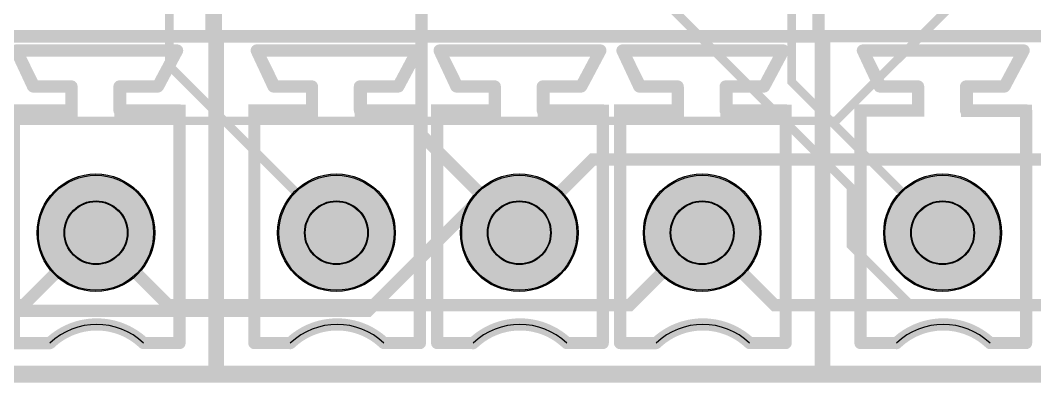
# Model space of a CAD drawing. Header units: millimetres. Extents: x -4 to 157, y 41 to 137.
# Drawn here: x 120.89 to 142.03, y 41.42 to 48.98 of the extents above; entities that cross this region are included whole.
import ezdxf

# ---------------------------------------------------------------- set-up
doc = ezdxf.new("R2010")
doc.units = ezdxf.units.MM
for name, color, linetype, true_color in [('BoardOutLine', 7, 'Continuous', 0xff00ff), ('BottomLayer', 7, 'Continuous', 0x0000ff), ('BottomSolderMaskLayer', 7, 'Continuous', 0xaa00ff), ('Document', 7, 'Continuous', 0xffffff), ('Multi-Layer', 7, 'Continuous', 0xc0c0c0), ('TopLayer', 7, 'Continuous', 0xff0000), ('TopSilkLayer', 7, 'Continuous', 0xffcc00), ('TopSolderMaskLayer', 7, 'Continuous', 0x800080)]:
    doc.layers.add(name, color=color, linetype=linetype, true_color=true_color)

msp = doc.modelspace()

# ---------------------------------------------------------------- hatches: boundary and pattern name
at = {"layer": 'BottomSolderMaskLayer'}
for points in [[(121.243, 44.552, 1), (123.694, 44.552, 1)], [(126.252, 44.552, 1), (128.703, 44.552, 1)], [(130.062, 44.552, 1), (132.513, 44.552, 1)], [(133.872, 44.552, 1), (136.323, 44.552, 1)], [(138.881, 44.552, 1), (141.332, 44.552, 1)]]:
    msp.add_hatch(color=256, dxfattribs=at).paths.add_polyline_path(points)
at = {"layer": 'Document'}
for points in [[(124.159, 48.225), (121.008, 48.225), (121.239, 47.729), (121.959, 47.729), (121.975, 47.728), (121.991, 47.724), (122.007, 47.719), (122.022, 47.712), (122.036, 47.702), (122.048, 47.692), (122.059, 47.679), (122.069, 47.665), (122.076, 47.65), (122.081, 47.635), (122.084, 47.618), (122.086, 47.602), (122.086, 47.102), (122.084, 47.085), (122.081, 47.069), (122.076, 47.053), (122.069, 47.038), (122.059, 47.024), (122.048, 47.012), (122.036, 47.001), (122.022, 46.992), (122.007, 46.984), (121.991, 46.979), (121.975, 46.976), (121.959, 46.975), (120.886, 46.975), (120.886, 42.379), (121.509, 42.379), (121.525, 42.378), (121.541, 42.374), (121.557, 42.369), (121.572, 42.362), (121.586, 42.352), (121.598, 42.341), (121.609, 42.329), (121.619, 42.315), (121.626, 42.3), (121.631, 42.285), (121.634, 42.268), (121.636, 42.252), (121.634, 42.235), (121.631, 42.219), (121.626, 42.203), (121.619, 42.188), (121.609, 42.174), (121.598, 42.162), (121.586, 42.151), (121.572, 42.142), (121.557, 42.134), (121.541, 42.129), (121.525, 42.126), (121.509, 42.125), (120.759, 42.125), (120.742, 42.126), (120.726, 42.129), (120.71, 42.134), (120.695, 42.142), (120.681, 42.151), (120.669, 42.162), (120.658, 42.174), (120.649, 42.188), (120.641, 42.203), (120.636, 42.219), (120.633, 42.235), (120.632, 42.252), (120.632, 47.102), (120.633, 47.118), (120.636, 47.135), (120.641, 47.15), (120.649, 47.165), (120.658, 47.179), (120.669, 47.192), (120.681, 47.202), (120.695, 47.212), (120.71, 47.219), (120.726, 47.224), (120.742, 47.228), (120.759, 47.229), (121.832, 47.229), (121.832, 47.475), (121.159, 47.475), (121.141, 47.476), (121.123, 47.48), (121.106, 47.486), (121.09, 47.495), (121.076, 47.505), (121.063, 47.518), (121.052, 47.532), (121.043, 47.548), (120.693, 48.298), (120.687, 48.314), (120.683, 48.33), (120.682, 48.347), (120.682, 48.364), (120.685, 48.381), (120.69, 48.397), (120.697, 48.413), (120.706, 48.427), (120.717, 48.44), (120.73, 48.451), (120.744, 48.461), (120.759, 48.469), (120.775, 48.474), (120.792, 48.478), (120.809, 48.479), (124.159, 48.479), (124.175, 48.478), (124.191, 48.474), (124.207, 48.469), (124.222, 48.462), (124.236, 48.452), (124.248, 48.441), (124.259, 48.429), (124.269, 48.415), (124.276, 48.4), (124.281, 48.385), (124.284, 48.368), (124.286, 48.352), (124.284, 48.335), (124.281, 48.319), (124.276, 48.303), (124.269, 48.288), (124.259, 48.274), (124.248, 48.262), (124.236, 48.251), (124.222, 48.242), (124.207, 48.234), (124.191, 48.229), (124.175, 48.226), (124.159, 48.225)], [(124.271, 48.292), (123.871, 47.542), (123.862, 47.527), (123.851, 47.514), (123.838, 47.503), (123.824, 47.493), (123.809, 47.485), (123.792, 47.479), (123.776, 47.476), (123.759, 47.475), (123.086, 47.475), (123.086, 47.229), (124.209, 47.229), (124.225, 47.228), (124.241, 47.224), (124.257, 47.219), (124.272, 47.212), (124.286, 47.202), (124.298, 47.192), (124.309, 47.179), (124.318, 47.165), (124.326, 47.15), (124.331, 47.135), (124.334, 47.118), (124.336, 47.102), (124.336, 42.252), (124.334, 42.235), (124.331, 42.219), (124.326, 42.203), (124.318, 42.188), (124.309, 42.174), (124.298, 42.162), (124.286, 42.151), (124.272, 42.142), (124.257, 42.134), (124.241, 42.129), (124.225, 42.126), (124.209, 42.125), (123.459, 42.125), (123.442, 42.126), (123.426, 42.129), (123.41, 42.134), (123.395, 42.142), (123.381, 42.151), (123.369, 42.162), (123.358, 42.174), (123.349, 42.188), (123.341, 42.203), (123.336, 42.219), (123.333, 42.235), (123.332, 42.252), (123.333, 42.268), (123.336, 42.285), (123.341, 42.3), (123.349, 42.315), (123.358, 42.329), (123.369, 42.341), (123.381, 42.352), (123.395, 42.362), (123.41, 42.369), (123.426, 42.374), (123.442, 42.378), (123.459, 42.379), (124.082, 42.379), (124.082, 46.975), (122.959, 46.975), (122.942, 46.976), (122.926, 46.979), (122.91, 46.984), (122.895, 46.992), (122.881, 47.001), (122.869, 47.012), (122.858, 47.024), (122.849, 47.038), (122.841, 47.053), (122.836, 47.069), (122.833, 47.085), (122.832, 47.102), (122.832, 47.602), (122.833, 47.618), (122.836, 47.635), (122.841, 47.65), (122.849, 47.665), (122.858, 47.679), (122.869, 47.692), (122.881, 47.702), (122.895, 47.712), (122.91, 47.719), (122.926, 47.724), (122.942, 47.728), (122.959, 47.729), (123.682, 47.729), (124.046, 48.411), (124.055, 48.426), (124.066, 48.438), (124.078, 48.45), (124.091, 48.459), (124.106, 48.467), (124.122, 48.473), (124.138, 48.477), (124.154, 48.479), (124.171, 48.478), (124.187, 48.475), (124.203, 48.471), (124.218, 48.464), (124.232, 48.455), (124.245, 48.444), (124.257, 48.432), (124.266, 48.419), (124.274, 48.404), (124.28, 48.389), (124.284, 48.372), (124.285, 48.356), (124.285, 48.339), (124.282, 48.323), (124.277, 48.307), (124.271, 48.292)], [(129.167, 48.225), (126.017, 48.225), (126.248, 47.729), (126.968, 47.729), (126.984, 47.728), (127, 47.724), (127.016, 47.719), (127.031, 47.712), (127.045, 47.702), (127.057, 47.692), (127.068, 47.679), (127.077, 47.665), (127.085, 47.65), (127.09, 47.635), (127.093, 47.618), (127.095, 47.602), (127.095, 47.102), (127.093, 47.085), (127.09, 47.069), (127.085, 47.053), (127.077, 47.038), (127.068, 47.024), (127.057, 47.012), (127.045, 47.001), (127.031, 46.992), (127.016, 46.984), (127, 46.979), (126.984, 46.976), (126.968, 46.975), (125.894, 46.975), (125.894, 42.379), (126.518, 42.379), (126.534, 42.378), (126.55, 42.374), (126.566, 42.369), (126.581, 42.362), (126.595, 42.353), (126.607, 42.342), (126.618, 42.329), (126.627, 42.315), (126.635, 42.3), (126.64, 42.285), (126.643, 42.268), (126.645, 42.252), (126.643, 42.235), (126.64, 42.219), (126.635, 42.203), (126.627, 42.188), (126.618, 42.174), (126.607, 42.162), (126.595, 42.151), (126.581, 42.142), (126.566, 42.134), (126.55, 42.129), (126.534, 42.126), (126.518, 42.125), (125.767, 42.125), (125.751, 42.126), (125.735, 42.129), (125.719, 42.134), (125.704, 42.142), (125.69, 42.151), (125.678, 42.162), (125.667, 42.174), (125.658, 42.188), (125.65, 42.203), (125.645, 42.219), (125.642, 42.235), (125.64, 42.252), (125.64, 47.102), (125.642, 47.118), (125.645, 47.135), (125.65, 47.15), (125.658, 47.165), (125.667, 47.179), (125.678, 47.192), (125.69, 47.203), (125.704, 47.212), (125.719, 47.219), (125.735, 47.224), (125.751, 47.228), (125.767, 47.229), (126.841, 47.229), (126.841, 47.475), (126.167, 47.475), (126.15, 47.476), (126.132, 47.48), (126.115, 47.486), (126.099, 47.495), (126.085, 47.505), (126.072, 47.518), (126.061, 47.532), (126.052, 47.548), (125.702, 48.298), (125.696, 48.314), (125.692, 48.33), (125.691, 48.347), (125.691, 48.364), (125.694, 48.381), (125.699, 48.397), (125.706, 48.413), (125.715, 48.427), (125.726, 48.44), (125.739, 48.451), (125.753, 48.461), (125.768, 48.469), (125.784, 48.474), (125.801, 48.478), (125.818, 48.479), (129.167, 48.479), (129.184, 48.478), (129.2, 48.474), (129.216, 48.469), (129.231, 48.462), (129.245, 48.453), (129.257, 48.442), (129.268, 48.429), (129.277, 48.415), (129.285, 48.4), (129.29, 48.385), (129.293, 48.368), (129.294, 48.352), (129.293, 48.335), (129.29, 48.319), (129.285, 48.303), (129.277, 48.288), (129.268, 48.274), (129.257, 48.262), (129.245, 48.251), (129.231, 48.242), (129.216, 48.234), (129.2, 48.229), (129.184, 48.226), (129.167, 48.225)], [(129.28, 48.292), (128.88, 47.542), (128.87, 47.527), (128.86, 47.514), (128.847, 47.503), (128.833, 47.493), (128.818, 47.485), (128.801, 47.479), (128.785, 47.476), (128.768, 47.475), (128.094, 47.475), (128.094, 47.229), (129.218, 47.229), (129.234, 47.228), (129.25, 47.224), (129.266, 47.219), (129.281, 47.212), (129.295, 47.203), (129.307, 47.192), (129.318, 47.179), (129.328, 47.165), (129.335, 47.15), (129.34, 47.135), (129.343, 47.118), (129.345, 47.102), (129.345, 42.252), (129.343, 42.235), (129.34, 42.219), (129.335, 42.203), (129.328, 42.188), (129.318, 42.174), (129.307, 42.162), (129.295, 42.151), (129.281, 42.142), (129.266, 42.134), (129.25, 42.129), (129.234, 42.126), (129.218, 42.125), (128.467, 42.125), (128.451, 42.126), (128.435, 42.129), (128.419, 42.134), (128.404, 42.142), (128.39, 42.151), (128.378, 42.162), (128.367, 42.174), (128.358, 42.188), (128.35, 42.203), (128.345, 42.219), (128.342, 42.235), (128.34, 42.252), (128.342, 42.268), (128.345, 42.285), (128.35, 42.3), (128.358, 42.315), (128.367, 42.329), (128.378, 42.342), (128.39, 42.353), (128.404, 42.362), (128.419, 42.369), (128.435, 42.374), (128.451, 42.378), (128.467, 42.379), (129.091, 42.379), (129.091, 46.975), (127.967, 46.975), (127.951, 46.976), (127.935, 46.979), (127.919, 46.984), (127.904, 46.992), (127.89, 47.001), (127.878, 47.012), (127.867, 47.024), (127.857, 47.038), (127.85, 47.053), (127.845, 47.069), (127.842, 47.085), (127.84, 47.102), (127.84, 47.602), (127.842, 47.618), (127.845, 47.635), (127.85, 47.65), (127.857, 47.665), (127.867, 47.679), (127.878, 47.692), (127.89, 47.702), (127.904, 47.712), (127.919, 47.719), (127.935, 47.724), (127.951, 47.728), (127.967, 47.729), (128.691, 47.729), (129.055, 48.412), (129.064, 48.426), (129.075, 48.438), (129.087, 48.45), (129.1, 48.46), (129.115, 48.467), (129.131, 48.473), (129.147, 48.477), (129.163, 48.479), (129.18, 48.478), (129.196, 48.475), (129.212, 48.471), (129.227, 48.464), (129.241, 48.455), (129.254, 48.445), (129.266, 48.432), (129.275, 48.419), (129.283, 48.404), (129.289, 48.389), (129.293, 48.373), (129.294, 48.356), (129.294, 48.339), (129.291, 48.323), (129.286, 48.307), (129.28, 48.292)], [(132.977, 48.225), (129.827, 48.225), (130.058, 47.729), (130.777, 47.729), (130.794, 47.728), (130.81, 47.724), (130.826, 47.719), (130.841, 47.712), (130.855, 47.702), (130.867, 47.692), (130.878, 47.679), (130.887, 47.665), (130.895, 47.65), (130.9, 47.635), (130.903, 47.618), (130.904, 47.602), (130.904, 47.102), (130.903, 47.085), (130.9, 47.069), (130.895, 47.053), (130.887, 47.038), (130.878, 47.024), (130.867, 47.012), (130.855, 47.001), (130.841, 46.992), (130.826, 46.984), (130.81, 46.979), (130.794, 46.976), (130.777, 46.975), (129.704, 46.975), (129.704, 42.379), (130.327, 42.379), (130.344, 42.378), (130.36, 42.375), (130.376, 42.369), (130.391, 42.362), (130.405, 42.353), (130.417, 42.342), (130.428, 42.329), (130.437, 42.315), (130.445, 42.3), (130.45, 42.285), (130.453, 42.268), (130.454, 42.252), (130.453, 42.235), (130.45, 42.219), (130.445, 42.203), (130.437, 42.188), (130.428, 42.175), (130.417, 42.162), (130.405, 42.151), (130.391, 42.142), (130.376, 42.135), (130.36, 42.129), (130.344, 42.126), (130.327, 42.125), (129.577, 42.125), (129.561, 42.126), (129.545, 42.129), (129.529, 42.135), (129.514, 42.142), (129.5, 42.151), (129.488, 42.162), (129.477, 42.175), (129.467, 42.188), (129.46, 42.203), (129.455, 42.219), (129.451, 42.235), (129.45, 42.252), (129.45, 47.102), (129.451, 47.118), (129.455, 47.135), (129.46, 47.15), (129.467, 47.165), (129.477, 47.179), (129.488, 47.192), (129.5, 47.203), (129.514, 47.212), (129.529, 47.219), (129.545, 47.224), (129.561, 47.228), (129.577, 47.229), (130.65, 47.229), (130.65, 47.475), (129.977, 47.475), (129.96, 47.476), (129.942, 47.48), (129.925, 47.486), (129.909, 47.495), (129.895, 47.505), (129.882, 47.518), (129.871, 47.532), (129.862, 47.548), (129.512, 48.298), (129.506, 48.314), (129.502, 48.33), (129.501, 48.347), (129.501, 48.364), (129.504, 48.381), (129.509, 48.397), (129.516, 48.413), (129.525, 48.427), (129.536, 48.44), (129.549, 48.451), (129.563, 48.461), (129.578, 48.469), (129.594, 48.474), (129.61, 48.478), (129.627, 48.479), (132.977, 48.479), (132.994, 48.478), (133.01, 48.474), (133.026, 48.469), (133.041, 48.462), (133.055, 48.453), (133.067, 48.442), (133.078, 48.429), (133.087, 48.415), (133.095, 48.4), (133.1, 48.385), (133.103, 48.368), (133.104, 48.352), (133.103, 48.335), (133.1, 48.319), (133.095, 48.303), (133.087, 48.288), (133.078, 48.274), (133.067, 48.262), (133.055, 48.251), (133.041, 48.242), (133.026, 48.234), (133.01, 48.229), (132.994, 48.226), (132.977, 48.225)], [(133.089, 48.292), (132.69, 47.542), (132.68, 47.527), (132.67, 47.514), (132.657, 47.503), (132.643, 47.493), (132.628, 47.485), (132.611, 47.479), (132.595, 47.476), (132.577, 47.475), (131.904, 47.475), (131.904, 47.229), (133.027, 47.229), (133.044, 47.228), (133.06, 47.224), (133.076, 47.219), (133.091, 47.212), (133.105, 47.203), (133.117, 47.192), (133.128, 47.179), (133.137, 47.165), (133.145, 47.15), (133.15, 47.135), (133.153, 47.118), (133.154, 47.102), (133.154, 42.252), (133.153, 42.235), (133.15, 42.219), (133.145, 42.203), (133.137, 42.188), (133.128, 42.175), (133.117, 42.162), (133.105, 42.151), (133.091, 42.142), (133.076, 42.135), (133.06, 42.129), (133.044, 42.126), (133.027, 42.125), (132.278, 42.125), (132.261, 42.126), (132.245, 42.129), (132.229, 42.135), (132.214, 42.142), (132.2, 42.151), (132.188, 42.162), (132.177, 42.175), (132.168, 42.188), (132.16, 42.203), (132.155, 42.219), (132.152, 42.235), (132.151, 42.252), (132.152, 42.268), (132.155, 42.285), (132.16, 42.3), (132.168, 42.315), (132.177, 42.329), (132.188, 42.342), (132.2, 42.353), (132.214, 42.362), (132.229, 42.369), (132.245, 42.375), (132.261, 42.378), (132.278, 42.379), (132.9, 42.379), (132.9, 46.975), (131.777, 46.975), (131.761, 46.976), (131.745, 46.979), (131.729, 46.984), (131.714, 46.992), (131.7, 47.001), (131.688, 47.012), (131.677, 47.024), (131.667, 47.038), (131.66, 47.053), (131.655, 47.069), (131.652, 47.085), (131.65, 47.102), (131.65, 47.602), (131.652, 47.618), (131.655, 47.635), (131.66, 47.65), (131.667, 47.665), (131.677, 47.679), (131.688, 47.692), (131.7, 47.702), (131.714, 47.712), (131.729, 47.719), (131.745, 47.724), (131.761, 47.728), (131.777, 47.729), (132.501, 47.729), (132.865, 48.412), (132.874, 48.425), (132.885, 48.438), (132.897, 48.449), (132.911, 48.459), (132.925, 48.466), (132.941, 48.472), (132.957, 48.475), (132.973, 48.477), (132.989, 48.476), (133.006, 48.474), (133.021, 48.469), (133.036, 48.462), (133.05, 48.453), (133.063, 48.443), (133.074, 48.431), (133.084, 48.418), (133.092, 48.403), (133.098, 48.388), (133.102, 48.372), (133.103, 48.356), (133.103, 48.339), (133.101, 48.323), (133.096, 48.307), (133.089, 48.292)], [(136.788, 48.225), (133.637, 48.225), (133.868, 47.729), (134.588, 47.729), (134.604, 47.728), (134.62, 47.724), (134.636, 47.719), (134.651, 47.712), (134.665, 47.702), (134.677, 47.692), (134.688, 47.679), (134.698, 47.665), (134.705, 47.65), (134.71, 47.635), (134.713, 47.618), (134.715, 47.602), (134.715, 47.102), (134.713, 47.085), (134.71, 47.069), (134.705, 47.053), (134.698, 47.038), (134.688, 47.024), (134.677, 47.012), (134.665, 47.001), (134.651, 46.992), (134.636, 46.984), (134.62, 46.979), (134.604, 46.976), (134.588, 46.975), (133.515, 46.975), (133.515, 42.379), (134.138, 42.379), (134.154, 42.378), (134.17, 42.374), (134.186, 42.369), (134.201, 42.362), (134.215, 42.352), (134.227, 42.341), (134.238, 42.329), (134.248, 42.315), (134.255, 42.3), (134.26, 42.285), (134.263, 42.268), (134.265, 42.252), (134.263, 42.235), (134.26, 42.219), (134.255, 42.203), (134.248, 42.188), (134.238, 42.174), (134.227, 42.162), (134.215, 42.151), (134.201, 42.142), (134.186, 42.134), (134.17, 42.129), (134.154, 42.126), (134.138, 42.125), (133.388, 42.125), (133.371, 42.126), (133.355, 42.129), (133.339, 42.134), (133.324, 42.142), (133.31, 42.151), (133.298, 42.162), (133.287, 42.174), (133.278, 42.188), (133.27, 42.203), (133.265, 42.219), (133.262, 42.235), (133.261, 42.252), (133.261, 47.102), (133.262, 47.118), (133.265, 47.135), (133.27, 47.15), (133.278, 47.165), (133.287, 47.179), (133.298, 47.192), (133.31, 47.202), (133.324, 47.212), (133.339, 47.219), (133.355, 47.224), (133.371, 47.228), (133.388, 47.229), (134.461, 47.229), (134.461, 47.475), (133.788, 47.475), (133.77, 47.476), (133.752, 47.48), (133.735, 47.486), (133.719, 47.495), (133.705, 47.505), (133.692, 47.518), (133.681, 47.532), (133.672, 47.548), (133.322, 48.298), (133.316, 48.314), (133.312, 48.33), (133.311, 48.347), (133.311, 48.364), (133.314, 48.381), (133.319, 48.397), (133.326, 48.413), (133.335, 48.427), (133.346, 48.44), (133.359, 48.451), (133.373, 48.461), (133.388, 48.469), (133.404, 48.474), (133.421, 48.478), (133.438, 48.479), (136.788, 48.479), (136.804, 48.478), (136.82, 48.474), (136.836, 48.469), (136.851, 48.462), (136.865, 48.452), (136.877, 48.441), (136.888, 48.429), (136.898, 48.415), (136.905, 48.4), (136.91, 48.385), (136.913, 48.368), (136.915, 48.352), (136.913, 48.335), (136.91, 48.319), (136.905, 48.303), (136.898, 48.288), (136.888, 48.274), (136.877, 48.262), (136.865, 48.251), (136.851, 48.242), (136.836, 48.234), (136.82, 48.229), (136.804, 48.226), (136.788, 48.225)], [(136.9, 48.292), (136.5, 47.542), (136.491, 47.527), (136.48, 47.514), (136.467, 47.503), (136.453, 47.493), (136.438, 47.485), (136.421, 47.479), (136.405, 47.476), (136.388, 47.475), (135.715, 47.475), (135.715, 47.229), (136.838, 47.229), (136.854, 47.228), (136.87, 47.224), (136.886, 47.219), (136.901, 47.212), (136.915, 47.202), (136.927, 47.192), (136.938, 47.179), (136.948, 47.165), (136.955, 47.15), (136.96, 47.135), (136.963, 47.118), (136.965, 47.102), (136.965, 42.252), (136.963, 42.235), (136.96, 42.219), (136.955, 42.203), (136.948, 42.188), (136.938, 42.174), (136.927, 42.162), (136.915, 42.151), (136.901, 42.142), (136.886, 42.134), (136.87, 42.129), (136.854, 42.126), (136.838, 42.125), (136.088, 42.125), (136.071, 42.126), (136.055, 42.129), (136.039, 42.134), (136.024, 42.142), (136.01, 42.151), (135.998, 42.162), (135.987, 42.174), (135.978, 42.188), (135.97, 42.203), (135.965, 42.219), (135.962, 42.235), (135.961, 42.252), (135.962, 42.268), (135.965, 42.285), (135.97, 42.3), (135.978, 42.315), (135.987, 42.329), (135.998, 42.341), (136.01, 42.352), (136.024, 42.362), (136.039, 42.369), (136.055, 42.374), (136.071, 42.378), (136.088, 42.379), (136.711, 42.379), (136.711, 46.975), (135.588, 46.975), (135.571, 46.976), (135.555, 46.979), (135.539, 46.984), (135.524, 46.992), (135.51, 47.001), (135.498, 47.012), (135.487, 47.024), (135.478, 47.038), (135.47, 47.053), (135.465, 47.069), (135.462, 47.085), (135.461, 47.102), (135.461, 47.602), (135.462, 47.618), (135.465, 47.635), (135.47, 47.65), (135.478, 47.665), (135.487, 47.679), (135.498, 47.692), (135.51, 47.702), (135.524, 47.712), (135.539, 47.719), (135.555, 47.724), (135.571, 47.728), (135.588, 47.729), (136.311, 47.729), (136.675, 48.411), (136.684, 48.426), (136.695, 48.438), (136.707, 48.45), (136.72, 48.459), (136.735, 48.467), (136.751, 48.473), (136.767, 48.477), (136.783, 48.479), (136.8, 48.478), (136.816, 48.475), (136.832, 48.471), (136.847, 48.464), (136.861, 48.455), (136.874, 48.444), (136.886, 48.432), (136.895, 48.419), (136.903, 48.404), (136.909, 48.389), (136.913, 48.372), (136.914, 48.356), (136.914, 48.339), (136.911, 48.323), (136.906, 48.307), (136.9, 48.292)], [(141.797, 48.225), (138.646, 48.225), (138.877, 47.729), (139.597, 47.729), (139.613, 47.728), (139.63, 47.724), (139.645, 47.719), (139.66, 47.712), (139.674, 47.702), (139.686, 47.692), (139.697, 47.679), (139.707, 47.665), (139.714, 47.65), (139.719, 47.635), (139.723, 47.618), (139.724, 47.602), (139.724, 47.102), (139.723, 47.085), (139.719, 47.069), (139.714, 47.053), (139.707, 47.038), (139.697, 47.024), (139.686, 47.012), (139.674, 47.001), (139.66, 46.992), (139.645, 46.984), (139.63, 46.979), (139.613, 46.976), (139.597, 46.975), (138.524, 46.975), (138.524, 42.379), (139.147, 42.379), (139.163, 42.378), (139.18, 42.374), (139.195, 42.369), (139.21, 42.362), (139.224, 42.353), (139.236, 42.342), (139.247, 42.329), (139.257, 42.315), (139.264, 42.3), (139.269, 42.285), (139.273, 42.268), (139.274, 42.252), (139.273, 42.235), (139.269, 42.219), (139.264, 42.203), (139.257, 42.188), (139.247, 42.174), (139.236, 42.162), (139.224, 42.151), (139.21, 42.142), (139.195, 42.134), (139.18, 42.129), (139.163, 42.126), (139.147, 42.125), (138.397, 42.125), (138.38, 42.126), (138.364, 42.129), (138.348, 42.134), (138.333, 42.142), (138.319, 42.151), (138.307, 42.162), (138.296, 42.174), (138.287, 42.188), (138.279, 42.203), (138.274, 42.219), (138.271, 42.235), (138.27, 42.252), (138.27, 47.102), (138.271, 47.118), (138.274, 47.135), (138.279, 47.15), (138.287, 47.165), (138.296, 47.179), (138.307, 47.192), (138.319, 47.203), (138.333, 47.212), (138.348, 47.219), (138.364, 47.224), (138.38, 47.228), (138.397, 47.229), (139.47, 47.229), (139.47, 47.475), (138.797, 47.475), (138.779, 47.476), (138.761, 47.48), (138.744, 47.486), (138.728, 47.495), (138.714, 47.505), (138.701, 47.518), (138.69, 47.532), (138.682, 47.548), (138.332, 48.298), (138.325, 48.314), (138.321, 48.33), (138.32, 48.347), (138.32, 48.364), (138.323, 48.381), (138.328, 48.397), (138.335, 48.413), (138.344, 48.427), (138.355, 48.44), (138.368, 48.451), (138.382, 48.461), (138.397, 48.469), (138.413, 48.474), (138.43, 48.478), (138.447, 48.479), (141.797, 48.479), (141.813, 48.478), (141.829, 48.474), (141.845, 48.469), (141.86, 48.462), (141.874, 48.453), (141.886, 48.442), (141.897, 48.429), (141.907, 48.415), (141.914, 48.4), (141.919, 48.385), (141.923, 48.368), (141.924, 48.352), (141.923, 48.335), (141.919, 48.319), (141.914, 48.303), (141.907, 48.288), (141.897, 48.274), (141.886, 48.262), (141.874, 48.251), (141.86, 48.242), (141.845, 48.234), (141.829, 48.229), (141.813, 48.226), (141.797, 48.225)], [(141.909, 48.292), (141.509, 47.542), (141.5, 47.527), (141.489, 47.514), (141.476, 47.503), (141.462, 47.493), (141.447, 47.485), (141.431, 47.479), (141.414, 47.476), (141.397, 47.475), (140.724, 47.475), (140.724, 47.229), (141.847, 47.229), (141.863, 47.228), (141.88, 47.224), (141.895, 47.219), (141.91, 47.212), (141.924, 47.203), (141.936, 47.192), (141.947, 47.179), (141.957, 47.165), (141.964, 47.15), (141.969, 47.135), (141.973, 47.118), (141.974, 47.102), (141.974, 42.252), (141.973, 42.235), (141.969, 42.219), (141.964, 42.203), (141.957, 42.188), (141.947, 42.174), (141.936, 42.162), (141.924, 42.151), (141.91, 42.142), (141.895, 42.134), (141.88, 42.129), (141.863, 42.126), (141.847, 42.125), (141.097, 42.125), (141.08, 42.126), (141.064, 42.129), (141.048, 42.134), (141.033, 42.142), (141.019, 42.151), (141.007, 42.162), (140.996, 42.174), (140.987, 42.188), (140.979, 42.203), (140.974, 42.219), (140.971, 42.235), (140.97, 42.252), (140.971, 42.268), (140.974, 42.285), (140.979, 42.3), (140.987, 42.315), (140.996, 42.329), (141.007, 42.342), (141.019, 42.353), (141.033, 42.362), (141.048, 42.369), (141.064, 42.374), (141.08, 42.378), (141.097, 42.379), (141.72, 42.379), (141.72, 46.975), (140.597, 46.975), (140.58, 46.976), (140.564, 46.979), (140.548, 46.984), (140.533, 46.992), (140.519, 47.001), (140.507, 47.012), (140.496, 47.024), (140.487, 47.038), (140.479, 47.053), (140.474, 47.069), (140.471, 47.085), (140.47, 47.102), (140.47, 47.602), (140.471, 47.618), (140.474, 47.635), (140.479, 47.65), (140.487, 47.665), (140.496, 47.679), (140.507, 47.692), (140.519, 47.702), (140.533, 47.712), (140.548, 47.719), (140.564, 47.724), (140.58, 47.728), (140.597, 47.729), (141.32, 47.729), (141.685, 48.412), (141.693, 48.426), (141.704, 48.438), (141.716, 48.45), (141.729, 48.46), (141.744, 48.467), (141.76, 48.473), (141.776, 48.477), (141.792, 48.479), (141.809, 48.478), (141.825, 48.475), (141.841, 48.471), (141.856, 48.464), (141.871, 48.455), (141.883, 48.445), (141.895, 48.432), (141.904, 48.419), (141.912, 48.404), (141.918, 48.389), (141.922, 48.373), (141.924, 48.356), (141.923, 48.339), (141.92, 48.323), (141.916, 48.307), (141.909, 48.292)], [(123.371, 42.16), (123.333, 42.194), (123.293, 42.227), (123.253, 42.259), (123.211, 42.289), (123.168, 42.317), (123.123, 42.343), (123.078, 42.368), (123.032, 42.391), (122.985, 42.412), (122.937, 42.431), (122.888, 42.448), (122.839, 42.463), (122.789, 42.476), (122.739, 42.488), (122.688, 42.497), (122.637, 42.504), (122.586, 42.509), (122.535, 42.512), (122.483, 42.513), (122.432, 42.512), (122.38, 42.509), (122.329, 42.504), (122.278, 42.496), (122.227, 42.487), (122.177, 42.476), (122.127, 42.463), (122.078, 42.447), (122.029, 42.43), (121.982, 42.411), (121.935, 42.39), (121.888, 42.367), (121.843, 42.342), (121.799, 42.316), (121.756, 42.288), (121.714, 42.258), (121.673, 42.226), (121.634, 42.193), (121.596, 42.158), (121.583, 42.148), (121.569, 42.139), (121.554, 42.132), (121.538, 42.127), (121.522, 42.124), (121.505, 42.124), (121.488, 42.125), (121.472, 42.129), (121.457, 42.134), (121.442, 42.142), (121.428, 42.152), (121.416, 42.163), (121.406, 42.176), (121.397, 42.19), (121.39, 42.205), (121.385, 42.221), (121.382, 42.237), (121.381, 42.254), (121.383, 42.27), (121.387, 42.287), (121.392, 42.302), (121.4, 42.317), (121.41, 42.33), (121.421, 42.343), (121.463, 42.381), (121.507, 42.418), (121.551, 42.454), (121.598, 42.487), (121.645, 42.519), (121.694, 42.549), (121.743, 42.578), (121.794, 42.604), (121.845, 42.629), (121.898, 42.651), (121.951, 42.672), (122.005, 42.691), (122.06, 42.708), (122.115, 42.722), (122.171, 42.735), (122.227, 42.745), (122.284, 42.754), (122.34, 42.76), (122.397, 42.765), (122.454, 42.767), (122.512, 42.767), (122.569, 42.765), (122.626, 42.76), (122.682, 42.754), (122.739, 42.746), (122.795, 42.735), (122.851, 42.723), (122.906, 42.708), (122.961, 42.692), (123.015, 42.673), (123.068, 42.652), (123.121, 42.63), (123.172, 42.605), (123.223, 42.579), (123.273, 42.55), (123.321, 42.52), (123.369, 42.488), (123.415, 42.455), (123.46, 42.42), (123.504, 42.383), (123.546, 42.344), (123.557, 42.332), (123.567, 42.318), (123.574, 42.304), (123.58, 42.288), (123.584, 42.272), (123.585, 42.255), (123.585, 42.239), (123.582, 42.222), (123.577, 42.206), (123.57, 42.191), (123.561, 42.177), (123.551, 42.165), (123.538, 42.153), (123.525, 42.144), (123.51, 42.136), (123.495, 42.13), (123.478, 42.126), (123.462, 42.125), (123.445, 42.126), (123.429, 42.128), (123.413, 42.133), (123.398, 42.14), (123.384, 42.149), (123.371, 42.16)], [(128.38, 42.16), (128.342, 42.194), (128.302, 42.227), (128.262, 42.259), (128.22, 42.289), (128.177, 42.317), (128.132, 42.343), (128.087, 42.368), (128.041, 42.391), (127.994, 42.412), (127.946, 42.431), (127.897, 42.448), (127.848, 42.463), (127.798, 42.476), (127.748, 42.488), (127.697, 42.497), (127.646, 42.504), (127.595, 42.509), (127.544, 42.512), (127.492, 42.513), (127.441, 42.512), (127.389, 42.509), (127.338, 42.504), (127.287, 42.496), (127.236, 42.487), (127.186, 42.476), (127.136, 42.463), (127.087, 42.447), (127.038, 42.43), (126.991, 42.411), (126.944, 42.39), (126.897, 42.367), (126.852, 42.342), (126.808, 42.316), (126.765, 42.288), (126.723, 42.258), (126.682, 42.226), (126.643, 42.193), (126.605, 42.158), (126.592, 42.148), (126.578, 42.139), (126.563, 42.132), (126.547, 42.127), (126.531, 42.124), (126.514, 42.124), (126.497, 42.125), (126.481, 42.129), (126.466, 42.134), (126.451, 42.142), (126.437, 42.152), (126.425, 42.163), (126.415, 42.176), (126.406, 42.19), (126.399, 42.205), (126.394, 42.221), (126.391, 42.237), (126.39, 42.254), (126.392, 42.27), (126.395, 42.287), (126.401, 42.302), (126.409, 42.317), (126.419, 42.33), (126.43, 42.343), (126.472, 42.381), (126.516, 42.418), (126.56, 42.454), (126.607, 42.487), (126.654, 42.519), (126.703, 42.549), (126.752, 42.578), (126.803, 42.604), (126.854, 42.629), (126.907, 42.651), (126.96, 42.672), (127.014, 42.691), (127.069, 42.708), (127.124, 42.722), (127.18, 42.735), (127.236, 42.745), (127.293, 42.754), (127.349, 42.76), (127.406, 42.765), (127.463, 42.767), (127.521, 42.767), (127.578, 42.765), (127.635, 42.761), (127.691, 42.754), (127.748, 42.746), (127.804, 42.735), (127.86, 42.723), (127.915, 42.708), (127.97, 42.692), (128.024, 42.673), (128.077, 42.652), (128.13, 42.63), (128.181, 42.605), (128.232, 42.579), (128.282, 42.55), (128.33, 42.52), (128.378, 42.488), (128.424, 42.455), (128.469, 42.42), (128.512, 42.383), (128.555, 42.344), (128.566, 42.332), (128.576, 42.318), (128.583, 42.304), (128.589, 42.288), (128.593, 42.272), (128.594, 42.255), (128.594, 42.239), (128.591, 42.222), (128.586, 42.206), (128.579, 42.191), (128.57, 42.177), (128.56, 42.165), (128.547, 42.153), (128.534, 42.144), (128.519, 42.136), (128.504, 42.13), (128.487, 42.126), (128.471, 42.125), (128.454, 42.126), (128.438, 42.128), (128.422, 42.133), (128.407, 42.14), (128.393, 42.149), (128.38, 42.16)], [(132.19, 42.16), (132.152, 42.194), (132.112, 42.227), (132.072, 42.259), (132.03, 42.289), (131.987, 42.317), (131.942, 42.343), (131.897, 42.368), (131.851, 42.391), (131.804, 42.412), (131.756, 42.431), (131.707, 42.448), (131.658, 42.463), (131.608, 42.476), (131.558, 42.488), (131.507, 42.497), (131.456, 42.504), (131.405, 42.509), (131.354, 42.512), (131.302, 42.513), (131.251, 42.512), (131.199, 42.509), (131.148, 42.504), (131.097, 42.497), (131.046, 42.487), (130.996, 42.476), (130.946, 42.463), (130.897, 42.448), (130.848, 42.43), (130.8, 42.411), (130.753, 42.39), (130.707, 42.367), (130.662, 42.343), (130.618, 42.316), (130.575, 42.288), (130.533, 42.258), (130.492, 42.226), (130.453, 42.193), (130.415, 42.159), (130.402, 42.148), (130.389, 42.139), (130.375, 42.132), (130.359, 42.127), (130.344, 42.123), (130.327, 42.122), (130.311, 42.123), (130.295, 42.126), (130.28, 42.13), (130.265, 42.137), (130.252, 42.146), (130.239, 42.156), (130.228, 42.168), (130.219, 42.181), (130.211, 42.195), (130.205, 42.21), (130.201, 42.225), (130.199, 42.241), (130.199, 42.258), (130.201, 42.274), (130.205, 42.289), (130.211, 42.304), (130.219, 42.318), (130.229, 42.331), (130.24, 42.343), (130.282, 42.381), (130.326, 42.418), (130.37, 42.454), (130.417, 42.487), (130.464, 42.519), (130.513, 42.549), (130.562, 42.578), (130.613, 42.604), (130.664, 42.629), (130.717, 42.652), (130.77, 42.672), (130.824, 42.691), (130.879, 42.708), (130.934, 42.722), (130.99, 42.735), (131.046, 42.746), (131.102, 42.754), (131.159, 42.76), (131.216, 42.765), (131.273, 42.767), (131.33, 42.767), (131.388, 42.765), (131.445, 42.761), (131.501, 42.754), (131.558, 42.746), (131.614, 42.735), (131.67, 42.723), (131.725, 42.708), (131.78, 42.692), (131.834, 42.673), (131.887, 42.652), (131.94, 42.63), (131.991, 42.605), (132.042, 42.579), (132.092, 42.551), (132.14, 42.52), (132.188, 42.489), (132.234, 42.455), (132.279, 42.42), (132.322, 42.383), (132.365, 42.344), (132.376, 42.332), (132.386, 42.319), (132.393, 42.304), (132.399, 42.288), (132.403, 42.272), (132.404, 42.256), (132.404, 42.239), (132.401, 42.223), (132.396, 42.207), (132.389, 42.192), (132.38, 42.177), (132.37, 42.165), (132.357, 42.153), (132.344, 42.144), (132.329, 42.136), (132.314, 42.13), (132.297, 42.127), (132.281, 42.125), (132.264, 42.126), (132.248, 42.128), (132.232, 42.133), (132.217, 42.14), (132.203, 42.149), (132.19, 42.16)], [(136, 42.16), (135.962, 42.194), (135.923, 42.227), (135.882, 42.259), (135.84, 42.289), (135.797, 42.317), (135.752, 42.343), (135.707, 42.368), (135.661, 42.391), (135.614, 42.412), (135.566, 42.431), (135.517, 42.448), (135.468, 42.463), (135.418, 42.476), (135.368, 42.488), (135.317, 42.497), (135.266, 42.504), (135.215, 42.509), (135.164, 42.512), (135.112, 42.513), (135.061, 42.512), (135.009, 42.509), (134.958, 42.504), (134.907, 42.496), (134.856, 42.487), (134.806, 42.476), (134.756, 42.463), (134.707, 42.447), (134.658, 42.43), (134.611, 42.411), (134.564, 42.39), (134.517, 42.367), (134.472, 42.342), (134.428, 42.316), (134.385, 42.288), (134.343, 42.258), (134.302, 42.226), (134.263, 42.193), (134.225, 42.158), (134.212, 42.148), (134.198, 42.139), (134.183, 42.132), (134.167, 42.127), (134.151, 42.124), (134.134, 42.124), (134.118, 42.125), (134.101, 42.129), (134.086, 42.134), (134.071, 42.142), (134.057, 42.152), (134.045, 42.163), (134.035, 42.176), (134.026, 42.19), (134.019, 42.205), (134.014, 42.221), (134.011, 42.237), (134.01, 42.254), (134.012, 42.27), (134.016, 42.287), (134.021, 42.302), (134.029, 42.317), (134.039, 42.33), (134.05, 42.343), (134.092, 42.381), (134.136, 42.418), (134.181, 42.454), (134.227, 42.487), (134.274, 42.519), (134.323, 42.549), (134.372, 42.578), (134.423, 42.604), (134.474, 42.629), (134.527, 42.651), (134.58, 42.672), (134.634, 42.691), (134.689, 42.708), (134.744, 42.722), (134.8, 42.735), (134.856, 42.745), (134.913, 42.754), (134.969, 42.76), (135.026, 42.765), (135.083, 42.767), (135.141, 42.767), (135.198, 42.765), (135.255, 42.76), (135.312, 42.754), (135.368, 42.746), (135.424, 42.735), (135.48, 42.723), (135.535, 42.708), (135.59, 42.692), (135.644, 42.673), (135.697, 42.652), (135.75, 42.63), (135.801, 42.605), (135.852, 42.579), (135.902, 42.55), (135.95, 42.52), (135.998, 42.488), (136.044, 42.455), (136.089, 42.42), (136.133, 42.383), (136.175, 42.344), (136.186, 42.332), (136.196, 42.318), (136.203, 42.304), (136.209, 42.288), (136.213, 42.272), (136.214, 42.255), (136.214, 42.239), (136.211, 42.222), (136.206, 42.206), (136.199, 42.191), (136.19, 42.177), (136.18, 42.165), (136.167, 42.153), (136.154, 42.144), (136.139, 42.136), (136.124, 42.13), (136.107, 42.126), (136.091, 42.125), (136.074, 42.126), (136.058, 42.128), (136.042, 42.133), (136.027, 42.14), (136.013, 42.149), (136, 42.16)], [(141.009, 42.16), (140.971, 42.194), (140.932, 42.227), (140.891, 42.259), (140.849, 42.289), (140.806, 42.317), (140.762, 42.343), (140.716, 42.368), (140.67, 42.391), (140.623, 42.412), (140.575, 42.431), (140.527, 42.448), (140.477, 42.463), (140.428, 42.476), (140.377, 42.488), (140.327, 42.497), (140.275, 42.504), (140.224, 42.509), (140.173, 42.512), (140.121, 42.513), (140.07, 42.512), (140.018, 42.509), (139.967, 42.504), (139.916, 42.496), (139.865, 42.487), (139.815, 42.476), (139.765, 42.463), (139.716, 42.447), (139.668, 42.43), (139.62, 42.411), (139.573, 42.39), (139.527, 42.367), (139.481, 42.342), (139.437, 42.316), (139.394, 42.288), (139.352, 42.258), (139.311, 42.226), (139.272, 42.193), (139.234, 42.158), (139.221, 42.148), (139.207, 42.139), (139.192, 42.132), (139.176, 42.127), (139.16, 42.124), (139.143, 42.124), (139.127, 42.125), (139.11, 42.129), (139.095, 42.134), (139.08, 42.142), (139.066, 42.152), (139.054, 42.163), (139.044, 42.176), (139.035, 42.19), (139.028, 42.205), (139.023, 42.221), (139.02, 42.237), (139.019, 42.254), (139.021, 42.27), (139.025, 42.287), (139.03, 42.302), (139.038, 42.317), (139.048, 42.33), (139.059, 42.343), (139.101, 42.381), (139.145, 42.418), (139.19, 42.454), (139.236, 42.487), (139.283, 42.519), (139.332, 42.549), (139.381, 42.578), (139.432, 42.604), (139.484, 42.629), (139.536, 42.651), (139.589, 42.672), (139.643, 42.691), (139.698, 42.708), (139.753, 42.722), (139.809, 42.735), (139.865, 42.745), (139.922, 42.754), (139.978, 42.76), (140.035, 42.765), (140.093, 42.767), (140.15, 42.767), (140.207, 42.765), (140.264, 42.761), (140.321, 42.754), (140.377, 42.746), (140.433, 42.735), (140.489, 42.723), (140.544, 42.708), (140.599, 42.692), (140.653, 42.673), (140.706, 42.652), (140.759, 42.63), (140.81, 42.605), (140.861, 42.579), (140.911, 42.55), (140.959, 42.52), (141.007, 42.488), (141.053, 42.455), (141.098, 42.42), (141.142, 42.383), (141.184, 42.344), (141.195, 42.332), (141.205, 42.318), (141.212, 42.304), (141.218, 42.288), (141.222, 42.272), (141.223, 42.255), (141.223, 42.239), (141.22, 42.222), (141.215, 42.206), (141.208, 42.191), (141.199, 42.177), (141.189, 42.165), (141.177, 42.153), (141.163, 42.144), (141.148, 42.136), (141.133, 42.13), (141.117, 42.126), (141.1, 42.125), (141.083, 42.126), (141.067, 42.128), (141.051, 42.133), (141.036, 42.14), (141.022, 42.149), (141.009, 42.16)]]:
    msp.add_hatch(color=256, dxfattribs=at).paths.add_polyline_path(points)
at = {"layer": 'Multi-Layer'}
for points in [[(121.268, 44.552, 1), (123.668, 44.552, 1)], [(126.278, 44.552, 1), (128.678, 44.552, 1)], [(130.088, 44.552, 1), (132.488, 44.552, 1)], [(133.898, 44.552, 1), (136.298, 44.552, 1)], [(138.907, 44.552, 1), (141.307, 44.552, 1)]]:
    msp.add_hatch(color=256, dxfattribs=at).paths.add_polyline_path(points)
at = {"layer": 'TopSolderMaskLayer'}
for points in [[(121.243, 44.552, 1), (123.694, 44.552, 1)], [(126.252, 44.552, 1), (128.703, 44.552, 1)], [(130.062, 44.552, 1), (132.513, 44.552, 1)], [(133.872, 44.552, 1), (136.323, 44.552, 1)], [(138.881, 44.552, 1), (141.332, 44.552, 1)]]:
    msp.add_hatch(color=256, dxfattribs=at).paths.add_polyline_path(points)

# ---------------------------------------------------------------- linework, layer by layer
at = {"layer": 'BoardOutLine', "const_width": 0.254}
msp.add_lwpolyline([(100.543, 129.052), (100.543, 136.552), (-3.457, 136.552), (-3.457, 41.552), (156.543, 41.552), (156.543, 136.552), (125.543, 136.552), (125.543, 129.052), (100.543, 129.052)], close=True, dxfattribs=at)
at = {"layer": 'BottomLayer'}
for points, const_width in [([(124.917, 84.481), (123.995, 83.558), (123.995, 48.035), (127.478, 44.552)], 0.178), ([(140.107, 44.552), (136.961, 47.698), (136.961, 57.414), (126.621, 67.753), (126.621, 78.581), (125.304, 79.898), (125.304, 81.599)], 0.178), ([(125.295, 79.014), (125.784, 78.525), (125.784, 67.537), (129.822, 63.498), (129.822, 53.87), (138.2, 45.493), (138.2, 44.288), (139.427, 43.061), (144.52, 43.061), (145.822, 44.362), (145.822, 45.492), (153.543, 53.213)], 0.178), ([(130.526, 45.314), (129.249, 46.59), (129.249, 52.753)], 0.254), ([(118.659, 44.552), (120.289, 42.922), (128.133, 42.922), (130.526, 45.314)], 0.254), ([(131.288, 44.552), (130.526, 45.314)], 0.254)]:
    msp.add_lwpolyline(points, dxfattribs=dict(at, const_width=const_width))
at = {"layer": 'BottomSolderMaskLayer'}
for centre, radius in [((122.468, 44.552), 1.225), ((127.478, 44.552), 1.225), ((131.288, 44.552), 1.225), ((135.098, 44.552), 1.225), ((140.107, 44.552), 1.225), ((122.469, 44.552), 0.664), ((127.478, 44.552), 0.664), ((131.288, 44.552), 0.664), ((135.098, 44.552), 0.664), ((140.107, 44.552), 0.664)]:
    msp.add_circle(centre, radius, dxfattribs=at)
at = {"layer": 'Multi-Layer'}
for centre, radius in [((122.468, 44.552), 1.2), ((127.478, 44.552), 1.2), ((131.288, 44.552), 1.2), ((135.098, 44.552), 1.2), ((140.107, 44.552), 1.2), ((122.469, 44.552), 0.65), ((127.478, 44.552), 0.65), ((131.288, 44.552), 0.65), ((135.098, 44.552), 0.65), ((140.107, 44.552), 0.65)]:
    msp.add_circle(centre, radius, dxfattribs=at)
at = {"layer": 'TopLayer'}
for points, const_width in [([(141.529, 78.334), (147.09, 78.334), (153.457, 71.966), (154.156, 71.966), (155.104, 71.018), (155.104, 65.631), (145.649, 56.176), (144.664, 56.176), (142.931, 54.442), (142.931, 51.928), (137.887, 46.884), (98.704, 46.884)], 0.178), ([(131.288, 44.552), (132.815, 46.079), (142.389, 46.079), (143.917, 44.552)], 0.254), ([(109.839, 44.552), (111.35, 43.041), (120.958, 43.041), (122.469, 44.552)], 0.254), ([(135.098, 44.552), (133.587, 43.041), (123.979, 43.041), (122.469, 44.552)], 0.254), ([(135.098, 44.552), (136.608, 43.041), (146.216, 43.041), (147.727, 44.552)], 0.254)]:
    msp.add_lwpolyline(points, dxfattribs=dict(at, const_width=const_width))
at = {"layer": 'TopSilkLayer', "const_width": 0.254}
for points in [[(112.319, 63.576), (124.872, 63.576), (124.872, 48.641), (112.319, 48.641), (112.319, 63.576)], [(124.968, 63.576), (137.521, 63.576), (137.521, 48.641), (124.968, 48.641), (124.968, 63.576)]]:
    msp.add_lwpolyline(points, close=True, dxfattribs=at)
for points in [[(125.009, 48.652), (112.309, 48.652)], [(137.638, 48.652), (124.938, 48.652)], [(124.938, 41.652), (124.938, 48.652)], [(125.009, 41.652), (125.009, 48.652)], [(150.267, 48.652), (137.567, 48.652)], [(137.567, 41.652), (137.567, 48.652)], [(137.638, 41.652), (137.638, 48.652)], [(121.178, 47.6), (120.809, 48.352)], [(124.159, 48.352), (120.809, 48.352)], [(123.759, 47.6), (124.159, 48.352)], [(126.187, 47.6), (125.817, 48.352)], [(129.167, 48.352), (125.817, 48.352)], [(128.767, 47.6), (129.167, 48.352)], [(129.997, 47.6), (129.627, 48.352)], [(132.977, 48.352), (129.627, 48.352)], [(132.578, 47.6), (132.977, 48.352)], [(133.807, 47.6), (133.438, 48.352)], [(136.788, 48.352), (133.438, 48.352)], [(136.388, 47.6), (136.788, 48.352)], [(138.816, 47.6), (138.446, 48.352)], [(141.796, 48.352), (138.446, 48.352)], [(141.397, 47.6), (141.796, 48.352)], [(120.759, 42.252), (120.759, 47.102), (121.961, 47.102), (121.961, 47.6)], [(121.96, 47.6), (121.178, 47.6)], [(122.977, 47.6), (122.977, 47.092), (124.209, 47.092), (124.209, 42.252)], [(122.977, 47.6), (123.759, 47.6)], [(125.767, 42.252), (125.767, 47.102), (126.969, 47.102), (126.969, 47.6)], [(126.969, 47.6), (126.187, 47.6)], [(127.985, 47.6), (127.985, 47.092), (129.217, 47.092), (129.217, 42.252)], [(127.985, 47.6), (128.767, 47.6)], [(129.578, 42.252), (129.578, 47.102), (130.78, 47.102), (130.78, 47.6)], [(130.779, 47.6), (129.997, 47.6)], [(131.796, 47.6), (131.796, 47.092), (133.027, 47.092), (133.027, 42.252)], [(131.796, 47.6), (132.578, 47.6)], [(133.388, 42.252), (133.388, 47.102), (134.59, 47.102), (134.59, 47.6)], [(134.589, 47.6), (133.807, 47.6)], [(135.606, 47.6), (135.606, 47.092), (136.838, 47.092), (136.838, 42.252)], [(135.606, 47.6), (136.388, 47.6)], [(138.396, 42.252), (138.396, 47.102), (139.599, 47.102), (139.599, 47.6)], [(139.598, 47.6), (138.816, 47.6)], [(140.615, 47.6), (140.615, 47.092), (141.846, 47.092), (141.846, 42.252)], [(140.615, 47.6), (141.397, 47.6)], [(120.759, 42.251), (121.509, 42.251)], [(124.209, 42.252), (123.459, 42.252)], [(125.767, 42.252), (126.517, 42.252)], [(129.217, 42.252), (128.467, 42.252)], [(129.578, 42.252), (130.328, 42.252)], [(133.027, 42.252), (132.278, 42.252)], [(133.388, 42.251), (134.138, 42.251)], [(136.838, 42.252), (136.088, 42.252)], [(138.396, 42.252), (139.147, 42.252)], [(141.846, 42.252), (141.096, 42.252)], [(125.009, 41.652), (112.309, 41.652)], [(137.638, 41.652), (124.938, 41.652)], [(150.267, 41.652), (137.567, 41.652)]]:
    msp.add_lwpolyline(points, dxfattribs=at)
at = {"layer": 'TopSilkLayer'}
for centre, start, end in [((122.484, 41.223), 46.5563, 133.5169), ((127.493, 41.223), 46.5627, 133.512), ((131.303, 41.223), 46.557, 133.5162), ((135.113, 41.223), 46.5563, 133.5169), ((140.122, 41.223), 46.5627, 133.512)]:
    msp.add_arc(centre, 1.417, start, end, dxfattribs=at)
at = {"layer": 'TopSolderMaskLayer'}
for centre, radius in [((122.468, 44.552), 1.225), ((127.478, 44.552), 1.225), ((131.288, 44.552), 1.225), ((135.098, 44.552), 1.225), ((140.107, 44.552), 1.225), ((122.469, 44.552), 0.664), ((127.478, 44.552), 0.664), ((131.288, 44.552), 0.664), ((135.098, 44.552), 0.664), ((140.107, 44.552), 0.664)]:
    msp.add_circle(centre, radius, dxfattribs=at)

doc.saveas('drawing.dxf')
